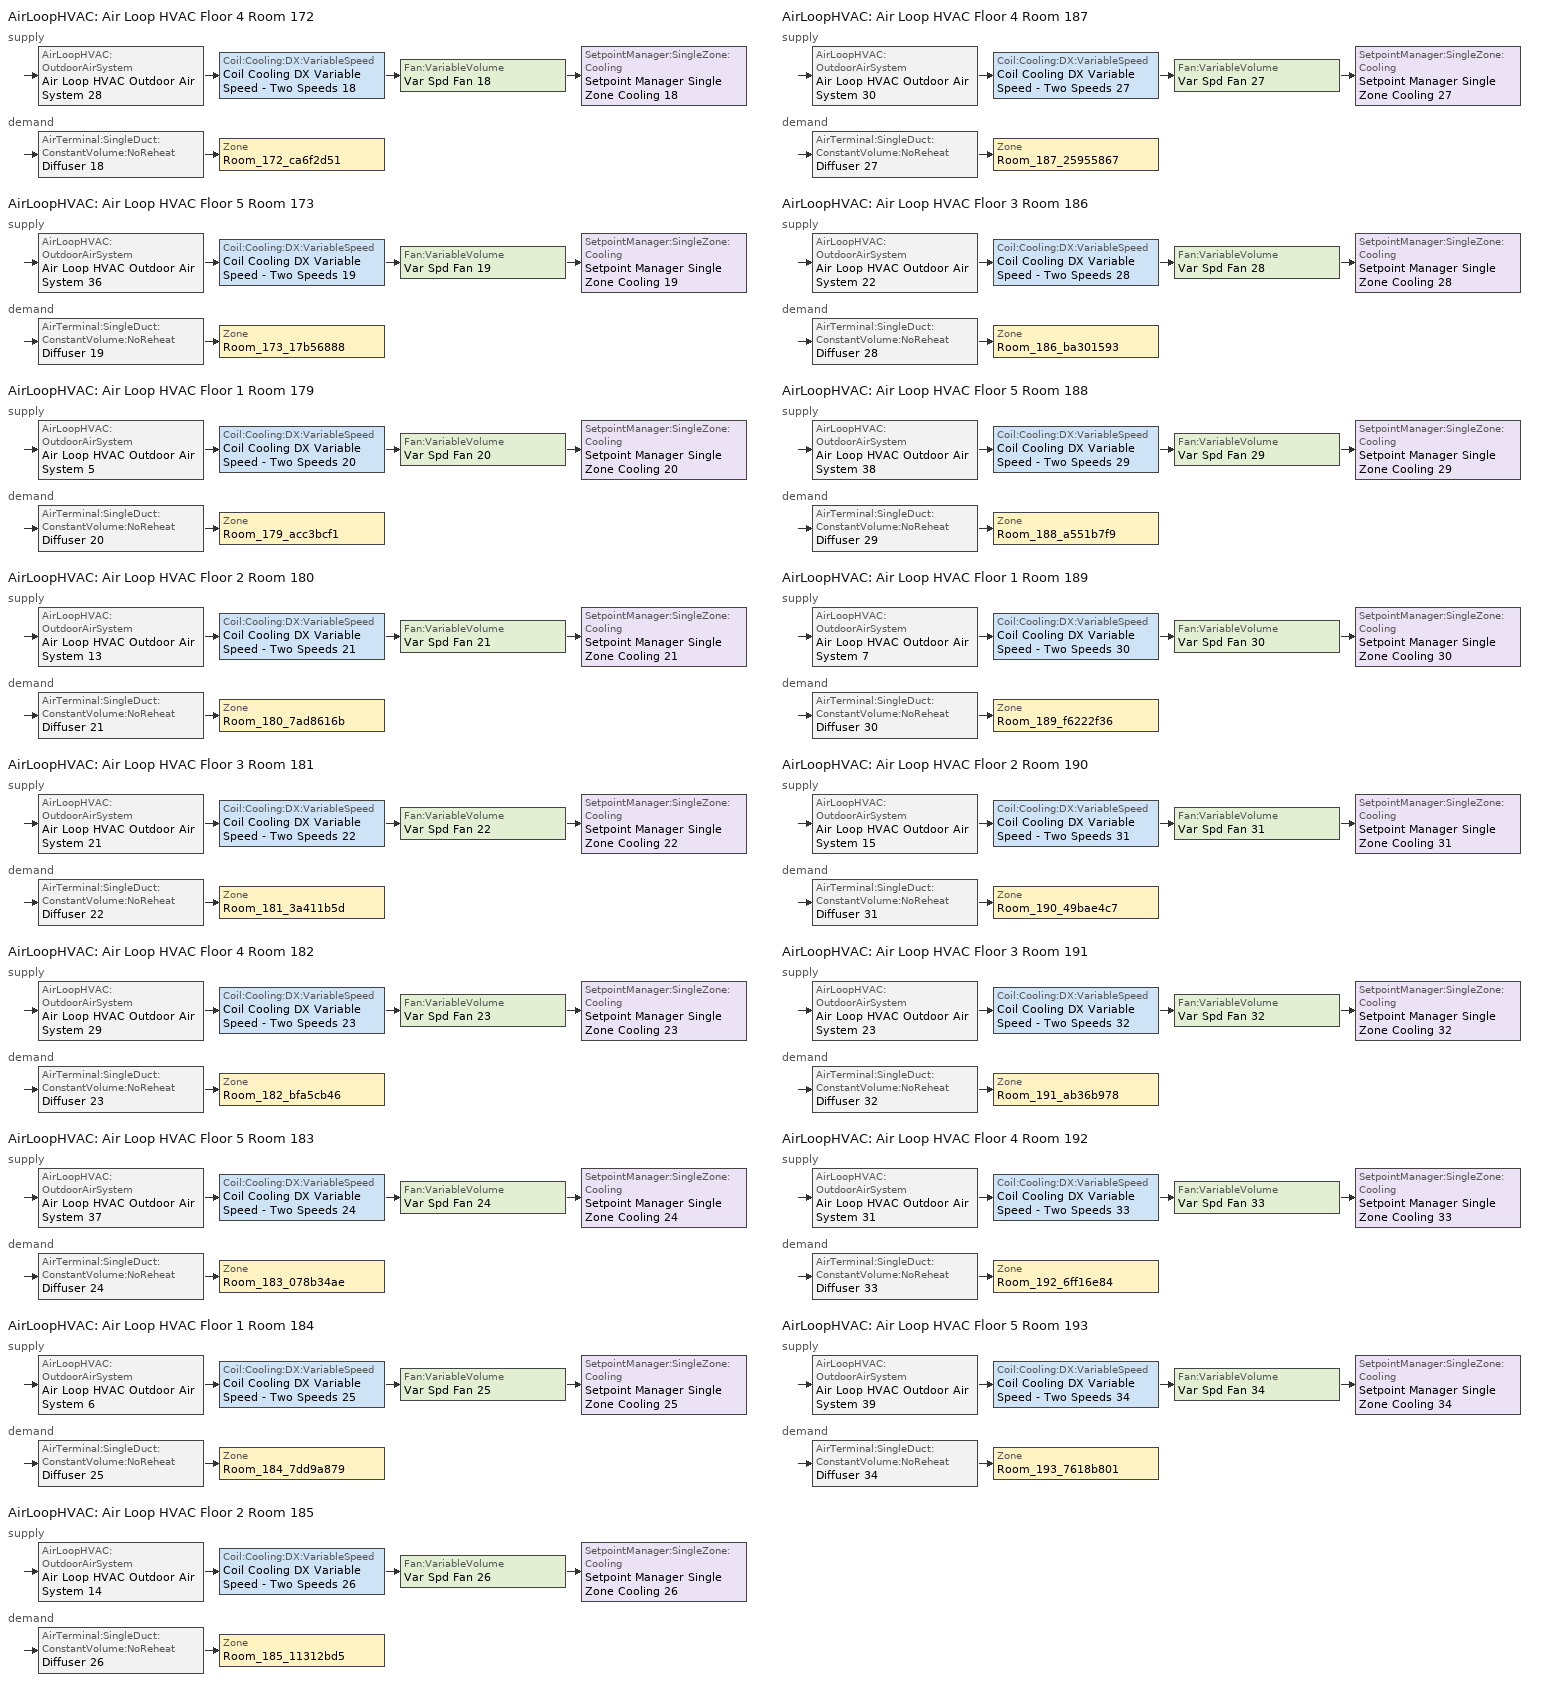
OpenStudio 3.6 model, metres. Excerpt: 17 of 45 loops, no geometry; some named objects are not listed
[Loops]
AirLoopHVAC 'Air Loop HVAC Floor 4 Room 172'
 supply: AirLoopHVAC:OutdoorAirSystem 'Air Loop HVAC Outdoor Air System 28' > Coil:Cooling:DX:VariableSpeed 'Coil Cooling DX Variable Speed - Two Speeds 18' > Fan:VariableVolume 'Var Spd Fan 18' > SetpointManager:SingleZone:Cooling 'Setpoint Manager Single Zone Cooling 18'
 demand: AirTerminal:SingleDuct:ConstantVolume:NoReheat 'Diffuser 18' > Zone 'Room_172_ca6f2d51'
AirLoopHVAC 'Air Loop HVAC Floor 5 Room 173'
 supply: AirLoopHVAC:OutdoorAirSystem 'Air Loop HVAC Outdoor Air System 36' > Coil:Cooling:DX:VariableSpeed 'Coil Cooling DX Variable Speed - Two Speeds 19' > Fan:VariableVolume 'Var Spd Fan 19' > SetpointManager:SingleZone:Cooling 'Setpoint Manager Single Zone Cooling 19'
 demand: AirTerminal:SingleDuct:ConstantVolume:NoReheat 'Diffuser 19' > Zone 'Room_173_17b56888'
AirLoopHVAC 'Air Loop HVAC Floor 1 Room 179'
 supply: AirLoopHVAC:OutdoorAirSystem 'Air Loop HVAC Outdoor Air System 5' > Coil:Cooling:DX:VariableSpeed 'Coil Cooling DX Variable Speed - Two Speeds 20' > Fan:VariableVolume 'Var Spd Fan 20' > SetpointManager:SingleZone:Cooling 'Setpoint Manager Single Zone Cooling 20'
 demand: AirTerminal:SingleDuct:ConstantVolume:NoReheat 'Diffuser 20' > Zone 'Room_179_acc3bcf1'
AirLoopHVAC 'Air Loop HVAC Floor 2 Room 180'
 supply: AirLoopHVAC:OutdoorAirSystem 'Air Loop HVAC Outdoor Air System 13' > Coil:Cooling:DX:VariableSpeed 'Coil Cooling DX Variable Speed - Two Speeds 21' > Fan:VariableVolume 'Var Spd Fan 21' > SetpointManager:SingleZone:Cooling 'Setpoint Manager Single Zone Cooling 21'
 demand: AirTerminal:SingleDuct:ConstantVolume:NoReheat 'Diffuser 21' > Zone 'Room_180_7ad8616b'
AirLoopHVAC 'Air Loop HVAC Floor 3 Room 181'
 supply: AirLoopHVAC:OutdoorAirSystem 'Air Loop HVAC Outdoor Air System 21' > Coil:Cooling:DX:VariableSpeed 'Coil Cooling DX Variable Speed - Two Speeds 22' > Fan:VariableVolume 'Var Spd Fan 22' > SetpointManager:SingleZone:Cooling 'Setpoint Manager Single Zone Cooling 22'
 demand: AirTerminal:SingleDuct:ConstantVolume:NoReheat 'Diffuser 22' > Zone 'Room_181_3a411b5d'
AirLoopHVAC 'Air Loop HVAC Floor 4 Room 182'
 supply: AirLoopHVAC:OutdoorAirSystem 'Air Loop HVAC Outdoor Air System 29' > Coil:Cooling:DX:VariableSpeed 'Coil Cooling DX Variable Speed - Two Speeds 23' > Fan:VariableVolume 'Var Spd Fan 23' > SetpointManager:SingleZone:Cooling 'Setpoint Manager Single Zone Cooling 23'
 demand: AirTerminal:SingleDuct:ConstantVolume:NoReheat 'Diffuser 23' > Zone 'Room_182_bfa5cb46'
AirLoopHVAC 'Air Loop HVAC Floor 5 Room 183'
 supply: AirLoopHVAC:OutdoorAirSystem 'Air Loop HVAC Outdoor Air System 37' > Coil:Cooling:DX:VariableSpeed 'Coil Cooling DX Variable Speed - Two Speeds 24' > Fan:VariableVolume 'Var Spd Fan 24' > SetpointManager:SingleZone:Cooling 'Setpoint Manager Single Zone Cooling 24'
 demand: AirTerminal:SingleDuct:ConstantVolume:NoReheat 'Diffuser 24' > Zone 'Room_183_078b34ae'
AirLoopHVAC 'Air Loop HVAC Floor 1 Room 184'
 supply: AirLoopHVAC:OutdoorAirSystem 'Air Loop HVAC Outdoor Air System 6' > Coil:Cooling:DX:VariableSpeed 'Coil Cooling DX Variable Speed - Two Speeds 25' > Fan:VariableVolume 'Var Spd Fan 25' > SetpointManager:SingleZone:Cooling 'Setpoint Manager Single Zone Cooling 25'
 demand: AirTerminal:SingleDuct:ConstantVolume:NoReheat 'Diffuser 25' > Zone 'Room_184_7dd9a879'
AirLoopHVAC 'Air Loop HVAC Floor 2 Room 185'
 supply: AirLoopHVAC:OutdoorAirSystem 'Air Loop HVAC Outdoor Air System 14' > Coil:Cooling:DX:VariableSpeed 'Coil Cooling DX Variable Speed - Two Speeds 26' > Fan:VariableVolume 'Var Spd Fan 26' > SetpointManager:SingleZone:Cooling 'Setpoint Manager Single Zone Cooling 26'
 demand: AirTerminal:SingleDuct:ConstantVolume:NoReheat 'Diffuser 26' > Zone 'Room_185_11312bd5'
AirLoopHVAC 'Air Loop HVAC Floor 4 Room 187'
 supply: AirLoopHVAC:OutdoorAirSystem 'Air Loop HVAC Outdoor Air System 30' > Coil:Cooling:DX:VariableSpeed 'Coil Cooling DX Variable Speed - Two Speeds 27' > Fan:VariableVolume 'Var Spd Fan 27' > SetpointManager:SingleZone:Cooling 'Setpoint Manager Single Zone Cooling 27'
 demand: AirTerminal:SingleDuct:ConstantVolume:NoReheat 'Diffuser 27' > Zone 'Room_187_25955867'
AirLoopHVAC 'Air Loop HVAC Floor 3 Room 186'
 supply: AirLoopHVAC:OutdoorAirSystem 'Air Loop HVAC Outdoor Air System 22' > Coil:Cooling:DX:VariableSpeed 'Coil Cooling DX Variable Speed - Two Speeds 28' > Fan:VariableVolume 'Var Spd Fan 28' > SetpointManager:SingleZone:Cooling 'Setpoint Manager Single Zone Cooling 28'
 demand: AirTerminal:SingleDuct:ConstantVolume:NoReheat 'Diffuser 28' > Zone 'Room_186_ba301593'
AirLoopHVAC 'Air Loop HVAC Floor 5 Room 188'
 supply: AirLoopHVAC:OutdoorAirSystem 'Air Loop HVAC Outdoor Air System 38' > Coil:Cooling:DX:VariableSpeed 'Coil Cooling DX Variable Speed - Two Speeds 29' > Fan:VariableVolume 'Var Spd Fan 29' > SetpointManager:SingleZone:Cooling 'Setpoint Manager Single Zone Cooling 29'
 demand: AirTerminal:SingleDuct:ConstantVolume:NoReheat 'Diffuser 29' > Zone 'Room_188_a551b7f9'
AirLoopHVAC 'Air Loop HVAC Floor 1 Room 189'
 supply: AirLoopHVAC:OutdoorAirSystem 'Air Loop HVAC Outdoor Air System 7' > Coil:Cooling:DX:VariableSpeed 'Coil Cooling DX Variable Speed - Two Speeds 30' > Fan:VariableVolume 'Var Spd Fan 30' > SetpointManager:SingleZone:Cooling 'Setpoint Manager Single Zone Cooling 30'
 demand: AirTerminal:SingleDuct:ConstantVolume:NoReheat 'Diffuser 30' > Zone 'Room_189_f6222f36'
AirLoopHVAC 'Air Loop HVAC Floor 2 Room 190'
 supply: AirLoopHVAC:OutdoorAirSystem 'Air Loop HVAC Outdoor Air System 15' > Coil:Cooling:DX:VariableSpeed 'Coil Cooling DX Variable Speed - Two Speeds 31' > Fan:VariableVolume 'Var Spd Fan 31' > SetpointManager:SingleZone:Cooling 'Setpoint Manager Single Zone Cooling 31'
 demand: AirTerminal:SingleDuct:ConstantVolume:NoReheat 'Diffuser 31' > Zone 'Room_190_49bae4c7'
AirLoopHVAC 'Air Loop HVAC Floor 3 Room 191'
 supply: AirLoopHVAC:OutdoorAirSystem 'Air Loop HVAC Outdoor Air System 23' > Coil:Cooling:DX:VariableSpeed 'Coil Cooling DX Variable Speed - Two Speeds 32' > Fan:VariableVolume 'Var Spd Fan 32' > SetpointManager:SingleZone:Cooling 'Setpoint Manager Single Zone Cooling 32'
 demand: AirTerminal:SingleDuct:ConstantVolume:NoReheat 'Diffuser 32' > Zone 'Room_191_ab36b978'
AirLoopHVAC 'Air Loop HVAC Floor 4 Room 192'
 supply: AirLoopHVAC:OutdoorAirSystem 'Air Loop HVAC Outdoor Air System 31' > Coil:Cooling:DX:VariableSpeed 'Coil Cooling DX Variable Speed - Two Speeds 33' > Fan:VariableVolume 'Var Spd Fan 33' > SetpointManager:SingleZone:Cooling 'Setpoint Manager Single Zone Cooling 33'
 demand: AirTerminal:SingleDuct:ConstantVolume:NoReheat 'Diffuser 33' > Zone 'Room_192_6ff16e84'
AirLoopHVAC 'Air Loop HVAC Floor 5 Room 193'
 supply: AirLoopHVAC:OutdoorAirSystem 'Air Loop HVAC Outdoor Air System 39' > Coil:Cooling:DX:VariableSpeed 'Coil Cooling DX Variable Speed - Two Speeds 34' > Fan:VariableVolume 'Var Spd Fan 34' > SetpointManager:SingleZone:Cooling 'Setpoint Manager Single Zone Cooling 34'
 demand: AirTerminal:SingleDuct:ConstantVolume:NoReheat 'Diffuser 34' > Zone 'Room_193_7618b801'
[Sizing:Zone] Zone Cooling Design Supply Air Temperature Input Method=SupplyAirTemperature; Zone Cooling Design Supply Air Temperature {C}=14; Zone Cooling Design Supply Air Temperature Difference {deltaC}=11.11; Zone Heating Design Supply Air Temperature Input Method=SupplyAirTemperature; Zone Heating Design Supply Air Temperature {C}=40; Zone Heating Design Supply Air Temperature Difference {deltaC}=11.11; Zone Cooling Design Supply Air Humidity Ratio {kg-H2O/kg-air}=0.0085; Zone Heating Design Supply Air Humidity Ratio {kg-H2O/kg-air}=0.008; Cooling Design Air Flow Method=DesignDay; Heating Design Air Flow Method=DesignDay; Account for Dedicated Outdoor Air System=No; Dedicated Outdoor Air System Control Strategy=NeutralSupplyAir; Dedicated Outdoor Air Low Setpoint Temperature for Design {C}=autosize; Dedicated Outdoor Air High Setpoint Temperature for Design {C}=autosize; Zone Load Sizing Method=Sensible Load Only No Latent Load; Zone Latent Cooling Design Supply Air Humidity Ratio Input Method=HumidityRatioDifference; Zone Cooling Design Supply Air Humidity Ratio Difference {kgWater/kgDryAir}=0.005; Zone Latent Heating Design Supply Air Humidity Ratio Input Method=HumidityRatioDifference; Zone Humidification Design Supply Air Humidity Ratio Difference {kgWater/kgDryAir}=0.005
Room_172_ca6f2d51; Room_173_17b56888; Room_179_acc3bcf1; Room_180_7ad8616b; Room_181_3a411b5d; Room_182_bfa5cb46; Room_183_078b34ae; Room_184_7dd9a879; Room_185_11312bd5; Room_186_ba301593; Room_187_25955867; Room_188_a551b7f9; Room_189_f6222f36; Room_190_49bae4c7; Room_191_ab36b978; Room_192_6ff16e84; Room_193_7618b801
[Zone equipment]
Room_172_ca6f2d51: Elec Baseboard Floor 4 Room 172, Diffuser 18
Room_173_17b56888: Elec Baseboard Floor 5 Room 173, Diffuser 19
Room_179_acc3bcf1: Elec Baseboard Floor 1 Room 179, Diffuser 20
Room_180_7ad8616b: Elec Baseboard Floor 2 Room 180, Diffuser 21
Room_181_3a411b5d: Elec Baseboard Floor 3 Room 181, Diffuser 22
Room_182_bfa5cb46: Elec Baseboard Floor 4 Room 182, Diffuser 23
Room_183_078b34ae: Elec Baseboard Floor 5 Room 183, Diffuser 24
Room_184_7dd9a879: Elec Baseboard 1 Room 184, Diffuser 25
Room_185_11312bd5: Elec Baseboard Floor 2 Room 185, Diffuser 26
Room_186_ba301593: Elec Baseboard Floor 3 Room 186, Diffuser 28
Room_187_25955867: Elec Baseboard Floor 4 Room 187, Diffuser 27
Room_188_a551b7f9: Elec Baseboard Floor 5 Room 188, Diffuser 29
Room_189_f6222f36: Elec Baseboard 1 Room 189, Diffuser 30
Room_190_49bae4c7: Elec Baseboard Floor 2 Room 190, Diffuser 31
Room_191_ab36b978: Elec Baseboard Floor 3 Room 191, Diffuser 32
Room_192_6ff16e84: Elec Baseboard Floor 4 Room 192, Diffuser 33
Room_193_7618b801: Elec Baseboard Floor 5 Room 193, Diffuser 34
[ZoneHVAC:Baseboard:Convective:Electric] Availability Schedule=Always On Discrete hvac_library; Nominal Capacity {W}=autosize; Efficiency=1
Elec Baseboard Floor 2 Room 180; Elec Baseboard Floor 4 Room 172; Elec Baseboard Floor 3 Room 181; Elec Baseboard Floor 5 Room 173; Elec Baseboard Floor 1 Room 179; Elec Baseboard Floor 5 Room 183; Elec Baseboard Floor 5 Room 188; Elec Baseboard Floor 3 Room 191; Elec Baseboard Floor 4 Room 192; Elec Baseboard 1 Room 184; Elec Baseboard Floor 5 Room 193; Elec Baseboard Floor 4 Room 187; Elec Baseboard Floor 3 Room 186; Elec Baseboard Floor 4 Room 182; Elec Baseboard 1 Room 189; Elec Baseboard Floor 2 Room 190; Elec Baseboard Floor 2 Room 185
[AirLoopHVAC] Design Supply Air Flow Rate {m3/s}=autosize; Design Return Air Flow Fraction of Supply Air Flow=1
Name | Availability Schedule
Air Loop HVAC Floor 4 Room 172 | Always On Discrete 18
Air Loop HVAC Floor 5 Room 173 | Always On Discrete 19
Air Loop HVAC Floor 1 Room 179 | Always On Discrete 20
Air Loop HVAC Floor 2 Room 180 | Always On Discrete 21
Air Loop HVAC Floor 3 Room 181 | Always On Discrete 22
Air Loop HVAC Floor 4 Room 182 | Always On Discrete 23
Air Loop HVAC Floor 5 Room 183 | Always On Discrete 24
Air Loop HVAC Floor 1 Room 184 | Always On Discrete 25
Air Loop HVAC Floor 2 Room 185 | Always On Discrete 26
Air Loop HVAC Floor 4 Room 187 | Always On Discrete 27
Air Loop HVAC Floor 3 Room 186 | Always On Discrete 28
Air Loop HVAC Floor 5 Room 188 | Always On Discrete 29
Air Loop HVAC Floor 1 Room 189 | Always On Discrete 30
Air Loop HVAC Floor 2 Room 190 | Always On Discrete 31
Air Loop HVAC Floor 3 Room 191 | Always On Discrete 32
Air Loop HVAC Floor 4 Room 192 | Always On Discrete 33
Air Loop HVAC Floor 5 Room 193 | Always On Discrete 34
[Sizing:System] Central Heating Maximum System Air Flow Ratio=0.3; Preheat Design Temperature {C}=7; Preheat Design Humidity Ratio {kg-H2O/kg-Air}=0.008; Precool Design Temperature {C}=12.8; Precool Design Humidity Ratio {kg-H2O/kg-Air}=0.008; Central Cooling Design Supply Air Temperature {C}=12.8; Central Heating Design Supply Air Temperature {C}=16.7; 100% Outdoor Air in Cooling=Yes; 100% Outdoor Air in Heating=Yes; Central Cooling Design Supply Air Humidity Ratio {kg-H2O/kg-Air}=0.0085; Zone Maximum Outdoor Air Fraction=1; Cooling Supply Air Flow Rate Per Floor Area {m3/s-m2}=0.00996765; Cooling Fraction of Autosized Cooling Supply Air Flow Rate=1; Cooling Supply Air Flow Rate Per Unit Cooling Capacity {m3/s-W}=3.94755e-05; Heating Supply Air Flow Rate Per Floor Area {m3/s-m2}=0.00996765; Heating Fraction of Autosized Heating Supply Air Flow Rate=1; Heating Fraction of Autosized Cooling Supply Air Flow Rate=1; Heating Supply Air Flow Rate Per Unit Heating Capacity {m3/s-W}=3.15882e-05; Cooling Design Capacity Method=CoolingDesignCapacity; Cooling Design Capacity {W}=autosize; Cooling Design Capacity Per Floor Area {W/m2}=234.7; Fraction of Autosized Cooling Design Capacity=1; Heating Design Capacity Method=HeatingDesignCapacity; Heating Design Capacity {W}=autosize; Heating Design Capacity Per Floor Area {W/m2}=157; Fraction of Autosized Heating Design Capacity=1; Central Cooling Capacity Control Method=OnOff; Occupant Diversity=autosize
Air Loop HVAC Floor 4 Room 172; Air Loop HVAC Floor 5 Room 173; Air Loop HVAC Floor 1 Room 179; Air Loop HVAC Floor 2 Room 180; Air Loop HVAC Floor 3 Room 181; Air Loop HVAC Floor 4 Room 182; Air Loop HVAC Floor 5 Room 183; Air Loop HVAC Floor 1 Room 184; Air Loop HVAC Floor 2 Room 185; Air Loop HVAC Floor 4 Room 187; Air Loop HVAC Floor 3 Room 186; Air Loop HVAC Floor 5 Room 188; Air Loop HVAC Floor 1 Room 189; Air Loop HVAC Floor 2 Room 190; Air Loop HVAC Floor 3 Room 191; Air Loop HVAC Floor 4 Room 192; Air Loop HVAC Floor 5 Room 193
[AirTerminal:SingleDuct:ConstantVolume:NoReheat] Availability Schedule=Always On Discrete hvac_library; Maximum Air Flow Rate {m3/s}=AutoSize
Diffuser 18; Diffuser 19; Diffuser 20; Diffuser 21; Diffuser 22; Diffuser 23; Diffuser 24; Diffuser 25; Diffuser 26; Diffuser 27; Diffuser 28; Diffuser 29; Diffuser 30; Diffuser 31; Diffuser 32; Diffuser 33; Diffuser 34
[Coil:Cooling:DX:VariableSpeed] Nominal Speed Level=2; Gross Rated Total Cooling Capacity At Selected Nominal Speed Level {W}=autosize; Rated Air Flow Rate At Selected Nominal Speed Level {m3/s}=autosize; Nominal Time for Condensate to Begin Leaving the Coil {s}=0; Initial Moisture Evaporation Rate Divided by Steady-State AC Latent Capacity=0; Energy Part Load Fraction Curve=Coil Cooling DX Variable Speed - Two Speeds EIRfPLR; Condenser Type=AirCooled; Evaporative Condenser Pump Rated Power Consumption {W}=0; Crankcase Heater Capacity {W}=0; Maximum Outdoor Dry-Bulb Temperature for Crankcase Heater Operation {C}=10; Minimum Outdoor Dry-Bulb Temperature for Compressor Operation {C}=-25; Basin Heater Capacity {W/K}=0; Basin Heater Setpoint Temperature {C}=2
Coil Cooling DX Variable Speed - Two Speeds 18; Coil Cooling DX Variable Speed - Two Speeds 19; Coil Cooling DX Variable Speed - Two Speeds 20; Coil Cooling DX Variable Speed - Two Speeds 21; Coil Cooling DX Variable Speed - Two Speeds 22; Coil Cooling DX Variable Speed - Two Speeds 23; Coil Cooling DX Variable Speed - Two Speeds 24; Coil Cooling DX Variable Speed - Two Speeds 25; Coil Cooling DX Variable Speed - Two Speeds 26; Coil Cooling DX Variable Speed - Two Speeds 27; Coil Cooling DX Variable Speed - Two Speeds 28; Coil Cooling DX Variable Speed - Two Speeds 29; Coil Cooling DX Variable Speed - Two Speeds 30; Coil Cooling DX Variable Speed - Two Speeds 31; Coil Cooling DX Variable Speed - Two Speeds 32; Coil Cooling DX Variable Speed - Two Speeds 33; Coil Cooling DX Variable Speed - Two Speeds 34
[Fan:VariableVolume] Availability Schedule=Always On Discrete hvac_library; Fan Efficiency=0.6045; Pressure Rise {Pa}=1; Maximum Flow Rate {m3/s}=Autosize; Fan Power Minimum Flow Rate Input Method=FixedFlowRate; Fan Power Minimum Flow Fraction=0; Fan Power Minimum Air Flow Rate {m3/s}=0; Motor Efficiency=0.93; Motor In Airstream Fraction=1; Fan Power Coefficient 1=0.0407599; Fan Power Coefficient 2=0.088045; Fan Power Coefficient 3=-0.0729261; Fan Power Coefficient 4=0.94374; Fan Power Coefficient 5=0
Var Spd Fan 18; Var Spd Fan 19; Var Spd Fan 20; Var Spd Fan 21; Var Spd Fan 22; Var Spd Fan 23; Var Spd Fan 24; Var Spd Fan 25; Var Spd Fan 26; Var Spd Fan 27; Var Spd Fan 28; Var Spd Fan 29; Var Spd Fan 30; Var Spd Fan 31; Var Spd Fan 32; Var Spd Fan 33; Var Spd Fan 34
[SetpointManager:SingleZone:Cooling] Control Variable=Temperature; Minimum Supply Air Temperature {C}=-99; Maximum Supply Air Temperature {C}=99; Control Zone=Room_155_0ae0dd08
Setpoint Manager Single Zone Cooling 18; Setpoint Manager Single Zone Cooling 19; Setpoint Manager Single Zone Cooling 20; Setpoint Manager Single Zone Cooling 21; Setpoint Manager Single Zone Cooling 22; Setpoint Manager Single Zone Cooling 23; Setpoint Manager Single Zone Cooling 24; Setpoint Manager Single Zone Cooling 25; Setpoint Manager Single Zone Cooling 26; Setpoint Manager Single Zone Cooling 27; Setpoint Manager Single Zone Cooling 28; Setpoint Manager Single Zone Cooling 29; Setpoint Manager Single Zone Cooling 30; Setpoint Manager Single Zone Cooling 31; Setpoint Manager Single Zone Cooling 32; Setpoint Manager Single Zone Cooling 33; Setpoint Manager Single Zone Cooling 34
[AirLoopHVAC:OutdoorAirSystem]
Name | Controller
Air Loop HVAC Outdoor Air System 5 | Controller Outdoor Air 6
Air Loop HVAC Outdoor Air System 6 | Controller Outdoor Air 7
Air Loop HVAC Outdoor Air System 7 | Controller Outdoor Air 8
Air Loop HVAC Outdoor Air System 13 | Controller Outdoor Air 14
Air Loop HVAC Outdoor Air System 14 | Controller Outdoor Air 15
Air Loop HVAC Outdoor Air System 15 | Controller Outdoor Air 16
Air Loop HVAC Outdoor Air System 21 | Controller Outdoor Air 22
Air Loop HVAC Outdoor Air System 22 | Controller Outdoor Air 23
Air Loop HVAC Outdoor Air System 23 | Controller Outdoor Air 24
Air Loop HVAC Outdoor Air System 28 | Controller Outdoor Air 29
Air Loop HVAC Outdoor Air System 29 | Controller Outdoor Air 30
Air Loop HVAC Outdoor Air System 30 | Controller Outdoor Air 31
Air Loop HVAC Outdoor Air System 31 | Controller Outdoor Air 32
Air Loop HVAC Outdoor Air System 36 | Controller Outdoor Air 37
Air Loop HVAC Outdoor Air System 37 | Controller Outdoor Air 38
Air Loop HVAC Outdoor Air System 38 | Controller Outdoor Air 39
Air Loop HVAC Outdoor Air System 39 | Controller Outdoor Air 40
[Controller:OutdoorAir] Minimum Outdoor Air Flow Rate {m3/s}=0; Maximum Outdoor Air Flow Rate {m3/s}=Autosize; Economizer Control Type=NoEconomizer; Economizer Control Action Type=ModulateFlow; Economizer Maximum Limit Dry-Bulb Temperature {C}=28; Economizer Maximum Limit Enthalpy {J/kg}=64000; Economizer Minimum Limit Dry-Bulb Temperature {C}=-100; Lockout Type=NoLockout; Minimum Limit Type=FixedMinimum; High Humidity Control=No; Heat Recovery Bypass Control Type=BypassWhenWithinEconomizerLimits
Name | Minimum Outdoor Air Schedule | Controller Mechanical Ventilation
Controller Outdoor Air 6 | VAV with Reheat Occ Sch 1 | Controller Mechanical Ventilation 8
Controller Outdoor Air 7 | VAV with Reheat Occ Sch 2 | Controller Mechanical Ventilation 9
Controller Outdoor Air 8 | VAV with Reheat Occ Sch 3 | Controller Mechanical Ventilation 10
Controller Outdoor Air 14 | VAV with Reheat Occ Sch 9 | Controller Mechanical Ventilation 16
Controller Outdoor Air 15 | VAV with Reheat Occ Sch 10 | Controller Mechanical Ventilation 17
Controller Outdoor Air 16 | VAV with Reheat Occ Sch 11 | Controller Mechanical Ventilation 18
Controller Outdoor Air 22 | VAV with Reheat Occ Sch 17 | Controller Mechanical Ventilation 24
Controller Outdoor Air 23 | VAV with Reheat Occ Sch 18 | Controller Mechanical Ventilation 25
Controller Outdoor Air 24 | VAV with Reheat Occ Sch 19 | Controller Mechanical Ventilation 26
Controller Outdoor Air 29 | VAV with Reheat Occ Sch 24 | Controller Mechanical Ventilation 31
Controller Outdoor Air 30 | VAV with Reheat Occ Sch 25 | Controller Mechanical Ventilation 32
Controller Outdoor Air 31 | VAV with Reheat Occ Sch 26 | Controller Mechanical Ventilation 33
Controller Outdoor Air 32 | VAV with Reheat Occ Sch 27 | Controller Mechanical Ventilation 34
Controller Outdoor Air 37 | VAV with Reheat Occ Sch 32 | Controller Mechanical Ventilation 39
Controller Outdoor Air 38 | VAV with Reheat Occ Sch 33 | Controller Mechanical Ventilation 40
Controller Outdoor Air 39 | VAV with Reheat Occ Sch 34 | Controller Mechanical Ventilation 41
Controller Outdoor Air 40 | VAV with Reheat Occ Sch 35 | Controller Mechanical Ventilation 42
[Controller:MechanicalVentilation] Availability Schedule=Always On Discrete 4; System Outdoor Air Method=ZoneSum
Controller Mechanical Ventilation 8; Controller Mechanical Ventilation 9; Controller Mechanical Ventilation 10; Controller Mechanical Ventilation 16; Controller Mechanical Ventilation 17; Controller Mechanical Ventilation 18; Controller Mechanical Ventilation 24; Controller Mechanical Ventilation 25; Controller Mechanical Ventilation 26; Controller Mechanical Ventilation 31; Controller Mechanical Ventilation 32; Controller Mechanical Ventilation 33; Controller Mechanical Ventilation 34; Controller Mechanical Ventilation 39; Controller Mechanical Ventilation 40; Controller Mechanical Ventilation 41; Controller Mechanical Ventilation 42
[Schedule:Ruleset]
Name | Default Day Schedule | Summer Design Day Schedule | Winter Design Day Schedule
VAV with Reheat Occ Sch 1 | VAV with Reheat Occ Sch Default 1 | VAV with Reheat Occ Sch Summer Design Day 1 | VAV with Reheat Occ Sch Winter Design Day 1
VAV with Reheat Occ Sch 2 | VAV with Reheat Occ Sch Default 2 | VAV with Reheat Occ Sch Summer Design Day 2 | VAV with Reheat Occ Sch Winter Design Day 2
VAV with Reheat Occ Sch 3 | VAV with Reheat Occ Sch Default 3 | VAV with Reheat Occ Sch Summer Design Day 3 | VAV with Reheat Occ Sch Winter Design Day 3
VAV with Reheat Occ Sch 9 | VAV with Reheat Occ Sch Default 9 | VAV with Reheat Occ Sch Summer Design Day 9 | VAV with Reheat Occ Sch Winter Design Day 9
VAV with Reheat Occ Sch 10 | VAV with Reheat Occ Sch Default 10 | VAV with Reheat Occ Sch Summer Design Day 10 | VAV with Reheat Occ Sch Winter Design Day 10
VAV with Reheat Occ Sch 11 | VAV with Reheat Occ Sch Default 11 | VAV with Reheat Occ Sch Summer Design Day 11 | VAV with Reheat Occ Sch Winter Design Day 11
VAV with Reheat Occ Sch 17 | VAV with Reheat Occ Sch Default 17 | VAV with Reheat Occ Sch Summer Design Day 17 | VAV with Reheat Occ Sch Winter Design Day 17
VAV with Reheat Occ Sch 18 | VAV with Reheat Occ Sch Default 18 | VAV with Reheat Occ Sch Summer Design Day 18 | VAV with Reheat Occ Sch Winter Design Day 18
VAV with Reheat Occ Sch 19 | VAV with Reheat Occ Sch Default 19 | VAV with Reheat Occ Sch Summer Design Day 19 | VAV with Reheat Occ Sch Winter Design Day 19
VAV with Reheat Occ Sch 24 | VAV with Reheat Occ Sch Default 24 | VAV with Reheat Occ Sch Summer Design Day 24 | VAV with Reheat Occ Sch Winter Design Day 24
VAV with Reheat Occ Sch 25 | VAV with Reheat Occ Sch Default 25 | VAV with Reheat Occ Sch Summer Design Day 25 | VAV with Reheat Occ Sch Winter Design Day 25
VAV with Reheat Occ Sch 26 | VAV with Reheat Occ Sch Default 26 | VAV with Reheat Occ Sch Summer Design Day 26 | VAV with Reheat Occ Sch Winter Design Day 26
VAV with Reheat Occ Sch 27 | VAV with Reheat Occ Sch Default 27 | VAV with Reheat Occ Sch Summer Design Day 27 | VAV with Reheat Occ Sch Winter Design Day 27
VAV with Reheat Occ Sch 32 | VAV with Reheat Occ Sch Default 32 | VAV with Reheat Occ Sch Summer Design Day 32 | VAV with Reheat Occ Sch Winter Design Day 32
VAV with Reheat Occ Sch 33 | VAV with Reheat Occ Sch Default 33 | VAV with Reheat Occ Sch Summer Design Day 33 | VAV with Reheat Occ Sch Winter Design Day 33
VAV with Reheat Occ Sch 34 | VAV with Reheat Occ Sch Default 34 | VAV with Reheat Occ Sch Summer Design Day 34 | VAV with Reheat Occ Sch Winter Design Day 34
VAV with Reheat Occ Sch 35 | VAV with Reheat Occ Sch Default 35 | VAV with Reheat Occ Sch Summer Design Day 35 | VAV with Reheat Occ Sch Winter Design Day 35
[Schedule:Day]
VAV with Reheat Occ Sch Default 1; VAV with Reheat Occ Sch Summer Design Day 1; VAV with Reheat Occ Sch Winter Design Day 1; VAV with Reheat Occ Sch Default 2; VAV with Reheat Occ Sch Summer Design Day 2; VAV with Reheat Occ Sch Winter Design Day 2; VAV with Reheat Occ Sch Default 3; VAV with Reheat Occ Sch Summer Design Day 3; VAV with Reheat Occ Sch Winter Design Day 3; VAV with Reheat Occ Sch Default 9; VAV with Reheat Occ Sch Summer Design Day 9; VAV with Reheat Occ Sch Winter Design Day 9; VAV with Reheat Occ Sch Default 10; VAV with Reheat Occ Sch Summer Design Day 10; VAV with Reheat Occ Sch Winter Design Day 10; VAV with Reheat Occ Sch Default 11; VAV with Reheat Occ Sch Summer Design Day 11; VAV with Reheat Occ Sch Winter Design Day 11; VAV with Reheat Occ Sch Default 17; VAV with Reheat Occ Sch Summer Design Day 17; VAV with Reheat Occ Sch Winter Design Day 17; VAV with Reheat Occ Sch Default 18; VAV with Reheat Occ Sch Summer Design Day 18; VAV with Reheat Occ Sch Winter Design Day 18; VAV with Reheat Occ Sch Default 19; VAV with Reheat Occ Sch Summer Design Day 19; VAV with Reheat Occ Sch Winter Design Day 19; VAV with Reheat Occ Sch Default 24; VAV with Reheat Occ Sch Summer Design Day 24; VAV with Reheat Occ Sch Winter Design Day 24; VAV with Reheat Occ Sch Default 25; VAV with Reheat Occ Sch Summer Design Day 25; VAV with Reheat Occ Sch Winter Design Day 25; VAV with Reheat Occ Sch Default 26; VAV with Reheat Occ Sch Summer Design Day 26; VAV with Reheat Occ Sch Winter Design Day 26; VAV with Reheat Occ Sch Default 27; VAV with Reheat Occ Sch Summer Design Day 27; VAV with Reheat Occ Sch Winter Design Day 27; VAV with Reheat Occ Sch Default 32; VAV with Reheat Occ Sch Summer Design Day 32; VAV with Reheat Occ Sch Winter Design Day 32; VAV with Reheat Occ Sch Default 33; VAV with Reheat Occ Sch Summer Design Day 33; VAV with Reheat Occ Sch Winter Design Day 33; VAV with Reheat Occ Sch Default 34; VAV with Reheat Occ Sch Summer Design Day 34; VAV with Reheat Occ Sch Winter Design Day 34; VAV with Reheat Occ Sch Default 35; VAV with Reheat Occ Sch Summer Design Day 35; VAV with Reheat Occ Sch Winter Design Day 35: 24, 0, 1
VAV with Reheat Occ Sch Sunday 1; VAV with Reheat Occ Sch Saturday 1; VAV with Reheat Occ Sch Sunday 2; VAV with Reheat Occ Sch Saturday 2; VAV with Reheat Occ Sch Sunday 3; VAV with Reheat Occ Sch Saturday 3; VAV with Reheat Occ Sch Sunday 9; VAV with Reheat Occ Sch Saturday 9; VAV with Reheat Occ Sch Sunday 10; VAV with Reheat Occ Sch Saturday 10; VAV with Reheat Occ Sch Sunday 11; VAV with Reheat Occ Sch Saturday 11; VAV with Reheat Occ Sch Sunday 17; VAV with Reheat Occ Sch Saturday 17; VAV with Reheat Occ Sch Sunday 18; VAV with Reheat Occ Sch Saturday 18; VAV with Reheat Occ Sch Sunday 19; VAV with Reheat Occ Sch Saturday 19; VAV with Reheat Occ Sch Sunday 24; VAV with Reheat Occ Sch Saturday 24; VAV with Reheat Occ Sch Sunday 25; VAV with Reheat Occ Sch Saturday 25; VAV with Reheat Occ Sch Sunday 26; VAV with Reheat Occ Sch Saturday 26; VAV with Reheat Occ Sch Sunday 27; VAV with Reheat Occ Sch Saturday 27; VAV with Reheat Occ Sch Sunday 32; VAV with Reheat Occ Sch Saturday 32; VAV with Reheat Occ Sch Sunday 33; VAV with Reheat Occ Sch Saturday 33; VAV with Reheat Occ Sch Sunday 34; VAV with Reheat Occ Sch Saturday 34; VAV with Reheat Occ Sch Sunday 35; VAV with Reheat Occ Sch Saturday 35: 24, 0, 0
VAV with Reheat Occ Sch Friday 1; VAV with Reheat Occ Sch Thursday 1; VAV with Reheat Occ Sch Wednesday 1; VAV with Reheat Occ Sch Tuesday 1; VAV with Reheat Occ Sch Monday 1; VAV with Reheat Occ Sch Friday 2; VAV with Reheat Occ Sch Thursday 2; VAV with Reheat Occ Sch Wednesday 2; VAV with Reheat Occ Sch Tuesday 2; VAV with Reheat Occ Sch Monday 2; VAV with Reheat Occ Sch Friday 3; VAV with Reheat Occ Sch Thursday 3; VAV with Reheat Occ Sch Wednesday 3; VAV with Reheat Occ Sch Tuesday 3; VAV with Reheat Occ Sch Monday 3; VAV with Reheat Occ Sch Friday 9; VAV with Reheat Occ Sch Thursday 9; VAV with Reheat Occ Sch Wednesday 9; VAV with Reheat Occ Sch Tuesday 9; VAV with Reheat Occ Sch Monday 9; VAV with Reheat Occ Sch Friday 10; VAV with Reheat Occ Sch Thursday 10; VAV with Reheat Occ Sch Wednesday 10; VAV with Reheat Occ Sch Tuesday 10; VAV with Reheat Occ Sch Monday 10; VAV with Reheat Occ Sch Friday 11; VAV with Reheat Occ Sch Thursday 11; VAV with Reheat Occ Sch Wednesday 11; VAV with Reheat Occ Sch Tuesday 11; VAV with Reheat Occ Sch Monday 11; VAV with Reheat Occ Sch Friday 17; VAV with Reheat Occ Sch Thursday 17; VAV with Reheat Occ Sch Wednesday 17; VAV with Reheat Occ Sch Tuesday 17; VAV with Reheat Occ Sch Monday 17; VAV with Reheat Occ Sch Friday 18; VAV with Reheat Occ Sch Thursday 18; VAV with Reheat Occ Sch Wednesday 18; VAV with Reheat Occ Sch Tuesday 18; VAV with Reheat Occ Sch Monday 18; VAV with Reheat Occ Sch Friday 19; VAV with Reheat Occ Sch Thursday 19; VAV with Reheat Occ Sch Wednesday 19; VAV with Reheat Occ Sch Tuesday 19; VAV with Reheat Occ Sch Monday 19; VAV with Reheat Occ Sch Friday 24; VAV with Reheat Occ Sch Thursday 24; VAV with Reheat Occ Sch Wednesday 24; VAV with Reheat Occ Sch Tuesday 24; VAV with Reheat Occ Sch Monday 24; VAV with Reheat Occ Sch Friday 25; VAV with Reheat Occ Sch Thursday 25; VAV with Reheat Occ Sch Wednesday 25; VAV with Reheat Occ Sch Tuesday 25; VAV with Reheat Occ Sch Monday 25; VAV with Reheat Occ Sch Friday 26; VAV with Reheat Occ Sch Thursday 26; VAV with Reheat Occ Sch Wednesday 26; VAV with Reheat Occ Sch Tuesday 26; VAV with Reheat Occ Sch Monday 26; VAV with Reheat Occ Sch Friday 27; VAV with Reheat Occ Sch Thursday 27; VAV with Reheat Occ Sch Wednesday 27; VAV with Reheat Occ Sch Tuesday 27; VAV with Reheat Occ Sch Monday 27; VAV with Reheat Occ Sch Friday 32; VAV with Reheat Occ Sch Thursday 32; VAV with Reheat Occ Sch Wednesday 32; VAV with Reheat Occ Sch Tuesday 32; VAV with Reheat Occ Sch Monday 32; VAV with Reheat Occ Sch Friday 33; VAV with Reheat Occ Sch Thursday 33; VAV with Reheat Occ Sch Wednesday 33; VAV with Reheat Occ Sch Tuesday 33; VAV with Reheat Occ Sch Monday 33; VAV with Reheat Occ Sch Friday 34; VAV with Reheat Occ Sch Thursday 34; VAV with Reheat Occ Sch Wednesday 34; VAV with Reheat Occ Sch Tuesday 34; VAV with Reheat Occ Sch Monday 34; VAV with Reheat Occ Sch Friday 35; VAV with Reheat Occ Sch Thursday 35; VAV with Reheat Occ Sch Wednesday 35; VAV with Reheat Occ Sch Tuesday 35; VAV with Reheat Occ Sch Monday 35: 8, 0, 0, 19, 0, 1, 24, 0, 0
[Schedule:Rule] Date Specification Type=DateRange; Start Month=1; Start Day=1; End Month=12
Name | Schedule Ruleset | Rule Order | Day Schedule | Apply Sunday | End Day | Apply Saturday | Apply Friday | Apply Thursday | Apply Wednesday | Apply Tuesday | Apply Monday
VAV with Reheat Occ Sch Sunday Rule 1 | VAV with Reheat Occ Sch 1 | 0 | VAV with Reheat Occ Sch Sunday 1 | Yes | 31
VAV with Reheat Occ Sch Saturday Rule 1 | VAV with Reheat Occ Sch 1 | 1 | VAV with Reheat Occ Sch Saturday 1 |  | 30 | Yes
VAV with Reheat Occ Sch Friday Rule 1 | VAV with Reheat Occ Sch 1 | 2 | VAV with Reheat Occ Sch Friday 1 |  | 29 |  | Yes
VAV with Reheat Occ Sch Thursday Rule 1 | VAV with Reheat Occ Sch 1 | 3 | VAV with Reheat Occ Sch Thursday 1 |  | 28 |  |  | Yes
VAV with Reheat Occ Sch Wednesday Rule 1 | VAV with Reheat Occ Sch 1 | 4 | VAV with Reheat Occ Sch Wednesday 1 |  | 27 |  |  |  | Yes
VAV with Reheat Occ Sch Tuesday Rule 1 | VAV with Reheat Occ Sch 1 | 5 | VAV with Reheat Occ Sch Tuesday 1 |  | 26 |  |  |  |  | Yes
VAV with Reheat Occ Sch Monday Rule 1 | VAV with Reheat Occ Sch 1 | 6 | VAV with Reheat Occ Sch Monday 1 |  | 25 |  |  |  |  |  | Yes
VAV with Reheat Occ Sch Sunday Rule 2 | VAV with Reheat Occ Sch 2 | 0 | VAV with Reheat Occ Sch Sunday 2 | Yes | 31
VAV with Reheat Occ Sch Saturday Rule 2 | VAV with Reheat Occ Sch 2 | 1 | VAV with Reheat Occ Sch Saturday 2 |  | 30 | Yes
VAV with Reheat Occ Sch Friday Rule 2 | VAV with Reheat Occ Sch 2 | 2 | VAV with Reheat Occ Sch Friday 2 |  | 29 |  | Yes
VAV with Reheat Occ Sch Thursday Rule 2 | VAV with Reheat Occ Sch 2 | 3 | VAV with Reheat Occ Sch Thursday 2 |  | 28 |  |  | Yes
VAV with Reheat Occ Sch Wednesday Rule 2 | VAV with Reheat Occ Sch 2 | 4 | VAV with Reheat Occ Sch Wednesday 2 |  | 27 |  |  |  | Yes
VAV with Reheat Occ Sch Tuesday Rule 2 | VAV with Reheat Occ Sch 2 | 5 | VAV with Reheat Occ Sch Tuesday 2 |  | 26 |  |  |  |  | Yes
VAV with Reheat Occ Sch Monday Rule 2 | VAV with Reheat Occ Sch 2 | 6 | VAV with Reheat Occ Sch Monday 2 |  | 25 |  |  |  |  |  | Yes
VAV with Reheat Occ Sch Sunday Rule 3 | VAV with Reheat Occ Sch 3 | 0 | VAV with Reheat Occ Sch Sunday 3 | Yes | 31
VAV with Reheat Occ Sch Saturday Rule 3 | VAV with Reheat Occ Sch 3 | 1 | VAV with Reheat Occ Sch Saturday 3 |  | 30 | Yes
VAV with Reheat Occ Sch Friday Rule 3 | VAV with Reheat Occ Sch 3 | 2 | VAV with Reheat Occ Sch Friday 3 |  | 29 |  | Yes
VAV with Reheat Occ Sch Thursday Rule 3 | VAV with Reheat Occ Sch 3 | 3 | VAV with Reheat Occ Sch Thursday 3 |  | 28 |  |  | Yes
VAV with Reheat Occ Sch Wednesday Rule 3 | VAV with Reheat Occ Sch 3 | 4 | VAV with Reheat Occ Sch Wednesday 3 |  | 27 |  |  |  | Yes
VAV with Reheat Occ Sch Tuesday Rule 3 | VAV with Reheat Occ Sch 3 | 5 | VAV with Reheat Occ Sch Tuesday 3 |  | 26 |  |  |  |  | Yes
VAV with Reheat Occ Sch Monday Rule 3 | VAV with Reheat Occ Sch 3 | 6 | VAV with Reheat Occ Sch Monday 3 |  | 25 |  |  |  |  |  | Yes
VAV with Reheat Occ Sch Sunday Rule 9 | VAV with Reheat Occ Sch 9 | 0 | VAV with Reheat Occ Sch Sunday 9 | Yes | 31
VAV with Reheat Occ Sch Saturday Rule 9 | VAV with Reheat Occ Sch 9 | 1 | VAV with Reheat Occ Sch Saturday 9 |  | 30 | Yes
VAV with Reheat Occ Sch Friday Rule 9 | VAV with Reheat Occ Sch 9 | 2 | VAV with Reheat Occ Sch Friday 9 |  | 29 |  | Yes
VAV with Reheat Occ Sch Thursday Rule 9 | VAV with Reheat Occ Sch 9 | 3 | VAV with Reheat Occ Sch Thursday 9 |  | 28 |  |  | Yes
VAV with Reheat Occ Sch Wednesday Rule 9 | VAV with Reheat Occ Sch 9 | 4 | VAV with Reheat Occ Sch Wednesday 9 |  | 27 |  |  |  | Yes
VAV with Reheat Occ Sch Tuesday Rule 9 | VAV with Reheat Occ Sch 9 | 5 | VAV with Reheat Occ Sch Tuesday 9 |  | 26 |  |  |  |  | Yes
VAV with Reheat Occ Sch Monday Rule 9 | VAV with Reheat Occ Sch 9 | 6 | VAV with Reheat Occ Sch Monday 9 |  | 25 |  |  |  |  |  | Yes
VAV with Reheat Occ Sch Sunday Rule 10 | VAV with Reheat Occ Sch 10 | 0 | VAV with Reheat Occ Sch Sunday 10 | Yes | 31
VAV with Reheat Occ Sch Saturday Rule 10 | VAV with Reheat Occ Sch 10 | 1 | VAV with Reheat Occ Sch Saturday 10 |  | 30 | Yes
VAV with Reheat Occ Sch Friday Rule 10 | VAV with Reheat Occ Sch 10 | 2 | VAV with Reheat Occ Sch Friday 10 |  | 29 |  | Yes
VAV with Reheat Occ Sch Thursday Rule 10 | VAV with Reheat Occ Sch 10 | 3 | VAV with Reheat Occ Sch Thursday 10 |  | 28 |  |  | Yes
VAV with Reheat Occ Sch Wednesday Rule 10 | VAV with Reheat Occ Sch 10 | 4 | VAV with Reheat Occ Sch Wednesday 10 |  | 27 |  |  |  | Yes
VAV with Reheat Occ Sch Tuesday Rule 10 | VAV with Reheat Occ Sch 10 | 5 | VAV with Reheat Occ Sch Tuesday 10 |  | 26 |  |  |  |  | Yes
VAV with Reheat Occ Sch Monday Rule 10 | VAV with Reheat Occ Sch 10 | 6 | VAV with Reheat Occ Sch Monday 10 |  | 25 |  |  |  |  |  | Yes
VAV with Reheat Occ Sch Sunday Rule 11 | VAV with Reheat Occ Sch 11 | 0 | VAV with Reheat Occ Sch Sunday 11 | Yes | 31
VAV with Reheat Occ Sch Saturday Rule 11 | VAV with Reheat Occ Sch 11 | 1 | VAV with Reheat Occ Sch Saturday 11 |  | 30 | Yes
VAV with Reheat Occ Sch Friday Rule 11 | VAV with Reheat Occ Sch 11 | 2 | VAV with Reheat Occ Sch Friday 11 |  | 29 |  | Yes
VAV with Reheat Occ Sch Thursday Rule 11 | VAV with Reheat Occ Sch 11 | 3 | VAV with Reheat Occ Sch Thursday 11 |  | 28 |  |  | Yes
VAV with Reheat Occ Sch Wednesday Rule 11 | VAV with Reheat Occ Sch 11 | 4 | VAV with Reheat Occ Sch Wednesday 11 |  | 27 |  |  |  | Yes
VAV with Reheat Occ Sch Tuesday Rule 11 | VAV with Reheat Occ Sch 11 | 5 | VAV with Reheat Occ Sch Tuesday 11 |  | 26 |  |  |  |  | Yes
VAV with Reheat Occ Sch Monday Rule 11 | VAV with Reheat Occ Sch 11 | 6 | VAV with Reheat Occ Sch Monday 11 |  | 25 |  |  |  |  |  | Yes
VAV with Reheat Occ Sch Sunday Rule 17 | VAV with Reheat Occ Sch 17 | 0 | VAV with Reheat Occ Sch Sunday 17 | Yes | 31
VAV with Reheat Occ Sch Saturday Rule 17 | VAV with Reheat Occ Sch 17 | 1 | VAV with Reheat Occ Sch Saturday 17 |  | 30 | Yes
VAV with Reheat Occ Sch Friday Rule 17 | VAV with Reheat Occ Sch 17 | 2 | VAV with Reheat Occ Sch Friday 17 |  | 29 |  | Yes
VAV with Reheat Occ Sch Thursday Rule 17 | VAV with Reheat Occ Sch 17 | 3 | VAV with Reheat Occ Sch Thursday 17 |  | 28 |  |  | Yes
VAV with Reheat Occ Sch Wednesday Rule 17 | VAV with Reheat Occ Sch 17 | 4 | VAV with Reheat Occ Sch Wednesday 17 |  | 27 |  |  |  | Yes
VAV with Reheat Occ Sch Tuesday Rule 17 | VAV with Reheat Occ Sch 17 | 5 | VAV with Reheat Occ Sch Tuesday 17 |  | 26 |  |  |  |  | Yes
VAV with Reheat Occ Sch Monday Rule 17 | VAV with Reheat Occ Sch 17 | 6 | VAV with Reheat Occ Sch Monday 17 |  | 25 |  |  |  |  |  | Yes
VAV with Reheat Occ Sch Sunday Rule 18 | VAV with Reheat Occ Sch 18 | 0 | VAV with Reheat Occ Sch Sunday 18 | Yes | 31
VAV with Reheat Occ Sch Saturday Rule 18 | VAV with Reheat Occ Sch 18 | 1 | VAV with Reheat Occ Sch Saturday 18 |  | 30 | Yes
VAV with Reheat Occ Sch Friday Rule 18 | VAV with Reheat Occ Sch 18 | 2 | VAV with Reheat Occ Sch Friday 18 |  | 29 |  | Yes
VAV with Reheat Occ Sch Thursday Rule 18 | VAV with Reheat Occ Sch 18 | 3 | VAV with Reheat Occ Sch Thursday 18 |  | 28 |  |  | Yes
VAV with Reheat Occ Sch Wednesday Rule 18 | VAV with Reheat Occ Sch 18 | 4 | VAV with Reheat Occ Sch Wednesday 18 |  | 27 |  |  |  | Yes
VAV with Reheat Occ Sch Tuesday Rule 18 | VAV with Reheat Occ Sch 18 | 5 | VAV with Reheat Occ Sch Tuesday 18 |  | 26 |  |  |  |  | Yes
VAV with Reheat Occ Sch Monday Rule 18 | VAV with Reheat Occ Sch 18 | 6 | VAV with Reheat Occ Sch Monday 18 |  | 25 |  |  |  |  |  | Yes
VAV with Reheat Occ Sch Sunday Rule 19 | VAV with Reheat Occ Sch 19 | 0 | VAV with Reheat Occ Sch Sunday 19 | Yes | 31
VAV with Reheat Occ Sch Saturday Rule 19 | VAV with Reheat Occ Sch 19 | 1 | VAV with Reheat Occ Sch Saturday 19 |  | 30 | Yes
VAV with Reheat Occ Sch Friday Rule 19 | VAV with Reheat Occ Sch 19 | 2 | VAV with Reheat Occ Sch Friday 19 |  | 29 |  | Yes
VAV with Reheat Occ Sch Thursday Rule 19 | VAV with Reheat Occ Sch 19 | 3 | VAV with Reheat Occ Sch Thursday 19 |  | 28 |  |  | Yes
VAV with Reheat Occ Sch Wednesday Rule 19 | VAV with Reheat Occ Sch 19 | 4 | VAV with Reheat Occ Sch Wednesday 19 |  | 27 |  |  |  | Yes
VAV with Reheat Occ Sch Tuesday Rule 19 | VAV with Reheat Occ Sch 19 | 5 | VAV with Reheat Occ Sch Tuesday 19 |  | 26 |  |  |  |  | Yes
VAV with Reheat Occ Sch Monday Rule 19 | VAV with Reheat Occ Sch 19 | 6 | VAV with Reheat Occ Sch Monday 19 |  | 25 |  |  |  |  |  | Yes
VAV with Reheat Occ Sch Sunday Rule 24 | VAV with Reheat Occ Sch 24 | 0 | VAV with Reheat Occ Sch Sunday 24 | Yes | 31
VAV with Reheat Occ Sch Saturday Rule 24 | VAV with Reheat Occ Sch 24 | 1 | VAV with Reheat Occ Sch Saturday 24 |  | 30 | Yes
VAV with Reheat Occ Sch Friday Rule 24 | VAV with Reheat Occ Sch 24 | 2 | VAV with Reheat Occ Sch Friday 24 |  | 29 |  | Yes
VAV with Reheat Occ Sch Thursday Rule 24 | VAV with Reheat Occ Sch 24 | 3 | VAV with Reheat Occ Sch Thursday 24 |  | 28 |  |  | Yes
VAV with Reheat Occ Sch Wednesday Rule 24 | VAV with Reheat Occ Sch 24 | 4 | VAV with Reheat Occ Sch Wednesday 24 |  | 27 |  |  |  | Yes
VAV with Reheat Occ Sch Tuesday Rule 24 | VAV with Reheat Occ Sch 24 | 5 | VAV with Reheat Occ Sch Tuesday 24 |  | 26 |  |  |  |  | Yes
VAV with Reheat Occ Sch Monday Rule 24 | VAV with Reheat Occ Sch 24 | 6 | VAV with Reheat Occ Sch Monday 24 |  | 25 |  |  |  |  |  | Yes
VAV with Reheat Occ Sch Sunday Rule 25 | VAV with Reheat Occ Sch 25 | 0 | VAV with Reheat Occ Sch Sunday 25 | Yes | 31
VAV with Reheat Occ Sch Saturday Rule 25 | VAV with Reheat Occ Sch 25 | 1 | VAV with Reheat Occ Sch Saturday 25 |  | 30 | Yes
VAV with Reheat Occ Sch Friday Rule 25 | VAV with Reheat Occ Sch 25 | 2 | VAV with Reheat Occ Sch Friday 25 |  | 29 |  | Yes
VAV with Reheat Occ Sch Thursday Rule 25 | VAV with Reheat Occ Sch 25 | 3 | VAV with Reheat Occ Sch Thursday 25 |  | 28 |  |  | Yes
VAV with Reheat Occ Sch Wednesday Rule 25 | VAV with Reheat Occ Sch 25 | 4 | VAV with Reheat Occ Sch Wednesday 25 |  | 27 |  |  |  | Yes
VAV with Reheat Occ Sch Tuesday Rule 25 | VAV with Reheat Occ Sch 25 | 5 | VAV with Reheat Occ Sch Tuesday 25 |  | 26 |  |  |  |  | Yes
VAV with Reheat Occ Sch Monday Rule 25 | VAV with Reheat Occ Sch 25 | 6 | VAV with Reheat Occ Sch Monday 25 |  | 25 |  |  |  |  |  | Yes
VAV with Reheat Occ Sch Sunday Rule 26 | VAV with Reheat Occ Sch 26 | 0 | VAV with Reheat Occ Sch Sunday 26 | Yes | 31
VAV with Reheat Occ Sch Saturday Rule 26 | VAV with Reheat Occ Sch 26 | 1 | VAV with Reheat Occ Sch Saturday 26 |  | 30 | Yes
VAV with Reheat Occ Sch Friday Rule 26 | VAV with Reheat Occ Sch 26 | 2 | VAV with Reheat Occ Sch Friday 26 |  | 29 |  | Yes
VAV with Reheat Occ Sch Thursday Rule 26 | VAV with Reheat Occ Sch 26 | 3 | VAV with Reheat Occ Sch Thursday 26 |  | 28 |  |  | Yes
VAV with Reheat Occ Sch Wednesday Rule 26 | VAV with Reheat Occ Sch 26 | 4 | VAV with Reheat Occ Sch Wednesday 26 |  | 27 |  |  |  | Yes
VAV with Reheat Occ Sch Tuesday Rule 26 | VAV with Reheat Occ Sch 26 | 5 | VAV with Reheat Occ Sch Tuesday 26 |  | 26 |  |  |  |  | Yes
VAV with Reheat Occ Sch Monday Rule 26 | VAV with Reheat Occ Sch 26 | 6 | VAV with Reheat Occ Sch Monday 26 |  | 25 |  |  |  |  |  | Yes
VAV with Reheat Occ Sch Sunday Rule 27 | VAV with Reheat Occ Sch 27 | 0 | VAV with Reheat Occ Sch Sunday 27 | Yes | 31
VAV with Reheat Occ Sch Saturday Rule 27 | VAV with Reheat Occ Sch 27 | 1 | VAV with Reheat Occ Sch Saturday 27 |  | 30 | Yes
VAV with Reheat Occ Sch Friday Rule 27 | VAV with Reheat Occ Sch 27 | 2 | VAV with Reheat Occ Sch Friday 27 |  | 29 |  | Yes
VAV with Reheat Occ Sch Thursday Rule 27 | VAV with Reheat Occ Sch 27 | 3 | VAV with Reheat Occ Sch Thursday 27 |  | 28 |  |  | Yes
VAV with Reheat Occ Sch Wednesday Rule 27 | VAV with Reheat Occ Sch 27 | 4 | VAV with Reheat Occ Sch Wednesday 27 |  | 27 |  |  |  | Yes
VAV with Reheat Occ Sch Tuesday Rule 27 | VAV with Reheat Occ Sch 27 | 5 | VAV with Reheat Occ Sch Tuesday 27 |  | 26 |  |  |  |  | Yes
VAV with Reheat Occ Sch Monday Rule 27 | VAV with Reheat Occ Sch 27 | 6 | VAV with Reheat Occ Sch Monday 27 |  | 25 |  |  |  |  |  | Yes
VAV with Reheat Occ Sch Sunday Rule 32 | VAV with Reheat Occ Sch 32 | 0 | VAV with Reheat Occ Sch Sunday 32 | Yes | 31
VAV with Reheat Occ Sch Saturday Rule 32 | VAV with Reheat Occ Sch 32 | 1 | VAV with Reheat Occ Sch Saturday 32 |  | 30 | Yes
VAV with Reheat Occ Sch Friday Rule 32 | VAV with Reheat Occ Sch 32 | 2 | VAV with Reheat Occ Sch Friday 32 |  | 29 |  | Yes
VAV with Reheat Occ Sch Thursday Rule 32 | VAV with Reheat Occ Sch 32 | 3 | VAV with Reheat Occ Sch Thursday 32 |  | 28 |  |  | Yes
VAV with Reheat Occ Sch Wednesday Rule 32 | VAV with Reheat Occ Sch 32 | 4 | VAV with Reheat Occ Sch Wednesday 32 |  | 27 |  |  |  | Yes
VAV with Reheat Occ Sch Tuesday Rule 32 | VAV with Reheat Occ Sch 32 | 5 | VAV with Reheat Occ Sch Tuesday 32 |  | 26 |  |  |  |  | Yes
VAV with Reheat Occ Sch Monday Rule 32 | VAV with Reheat Occ Sch 32 | 6 | VAV with Reheat Occ Sch Monday 32 |  | 25 |  |  |  |  |  | Yes
VAV with Reheat Occ Sch Sunday Rule 33 | VAV with Reheat Occ Sch 33 | 0 | VAV with Reheat Occ Sch Sunday 33 | Yes | 31
VAV with Reheat Occ Sch Saturday Rule 33 | VAV with Reheat Occ Sch 33 | 1 | VAV with Reheat Occ Sch Saturday 33 |  | 30 | Yes
VAV with Reheat Occ Sch Friday Rule 33 | VAV with Reheat Occ Sch 33 | 2 | VAV with Reheat Occ Sch Friday 33 |  | 29 |  | Yes
VAV with Reheat Occ Sch Thursday Rule 33 | VAV with Reheat Occ Sch 33 | 3 | VAV with Reheat Occ Sch Thursday 33 |  | 28 |  |  | Yes
VAV with Reheat Occ Sch Wednesday Rule 33 | VAV with Reheat Occ Sch 33 | 4 | VAV with Reheat Occ Sch Wednesday 33 |  | 27 |  |  |  | Yes
VAV with Reheat Occ Sch Tuesday Rule 33 | VAV with Reheat Occ Sch 33 | 5 | VAV with Reheat Occ Sch Tuesday 33 |  | 26 |  |  |  |  | Yes
VAV with Reheat Occ Sch Monday Rule 33 | VAV with Reheat Occ Sch 33 | 6 | VAV with Reheat Occ Sch Monday 33 |  | 25 |  |  |  |  |  | Yes
VAV with Reheat Occ Sch Sunday Rule 34 | VAV with Reheat Occ Sch 34 | 0 | VAV with Reheat Occ Sch Sunday 34 | Yes | 31
VAV with Reheat Occ Sch Saturday Rule 34 | VAV with Reheat Occ Sch 34 | 1 | VAV with Reheat Occ Sch Saturday 34 |  | 30 | Yes
VAV with Reheat Occ Sch Friday Rule 34 | VAV with Reheat Occ Sch 34 | 2 | VAV with Reheat Occ Sch Friday 34 |  | 29 |  | Yes
VAV with Reheat Occ Sch Thursday Rule 34 | VAV with Reheat Occ Sch 34 | 3 | VAV with Reheat Occ Sch Thursday 34 |  | 28 |  |  | Yes
VAV with Reheat Occ Sch Wednesday Rule 34 | VAV with Reheat Occ Sch 34 | 4 | VAV with Reheat Occ Sch Wednesday 34 |  | 27 |  |  |  | Yes
VAV with Reheat Occ Sch Tuesday Rule 34 | VAV with Reheat Occ Sch 34 | 5 | VAV with Reheat Occ Sch Tuesday 34 |  | 26 |  |  |  |  | Yes
VAV with Reheat Occ Sch Monday Rule 34 | VAV with Reheat Occ Sch 34 | 6 | VAV with Reheat Occ Sch Monday 34 |  | 25 |  |  |  |  |  | Yes
VAV with Reheat Occ Sch Sunday Rule 35 | VAV with Reheat Occ Sch 35 | 0 | VAV with Reheat Occ Sch Sunday 35 | Yes | 31
VAV with Reheat Occ Sch Saturday Rule 35 | VAV with Reheat Occ Sch 35 | 1 | VAV with Reheat Occ Sch Saturday 35 |  | 30 | Yes
VAV with Reheat Occ Sch Friday Rule 35 | VAV with Reheat Occ Sch 35 | 2 | VAV with Reheat Occ Sch Friday 35 |  | 29 |  | Yes
VAV with Reheat Occ Sch Thursday Rule 35 | VAV with Reheat Occ Sch 35 | 3 | VAV with Reheat Occ Sch Thursday 35 |  | 28 |  |  | Yes
VAV with Reheat Occ Sch Wednesday Rule 35 | VAV with Reheat Occ Sch 35 | 4 | VAV with Reheat Occ Sch Wednesday 35 |  | 27 |  |  |  | Yes
VAV with Reheat Occ Sch Tuesday Rule 35 | VAV with Reheat Occ Sch 35 | 5 | VAV with Reheat Occ Sch Tuesday 35 |  | 26 |  |  |  |  | Yes
VAV with Reheat Occ Sch Monday Rule 35 | VAV with Reheat Occ Sch 35 | 6 | VAV with Reheat Occ Sch Monday 35 |  | 25 |  |  |  |  |  | Yes
[Schedule:Constant] Value=1
Always On Discrete hvac_library; Always On Discrete 4; Always On Discrete 18; Always On Discrete 19; Always On Discrete 20; Always On Discrete 21; Always On Discrete 22; Always On Discrete 23; Always On Discrete 24; Always On Discrete 25; Always On Discrete 26; Always On Discrete 27; Always On Discrete 28; Always On Discrete 29; Always On Discrete 30; Always On Discrete 31; Always On Discrete 32; Always On Discrete 33; Always On Discrete 34
[Curve:Quadratic]
Coil Cooling DX Variable Speed - Two Speeds EIRfPLR: Coefficient1 Constant=0.85; Coefficient2 x=0.15; Coefficient3 x**2=0; Minimum Value of x=0; Maximum Value of x=1
